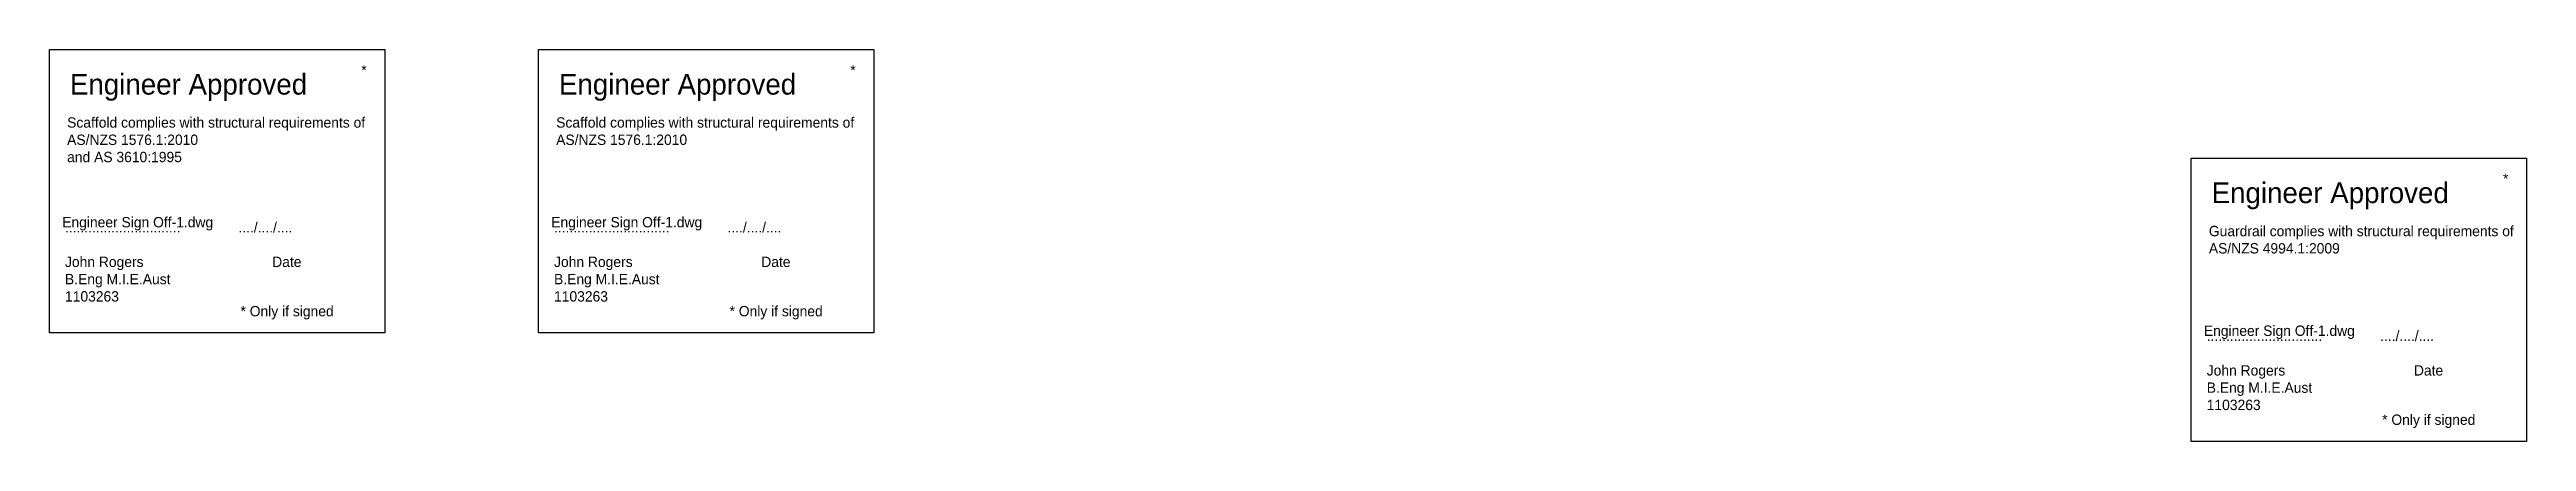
# Model space of a CAD drawing. Header units: millimetres. Extents: x 7252 to 67022, y -5240 to 4223.
import ezdxf

# ---------------------------------------------------------------- set-up
doc = ezdxf.new("R2010")
doc.units = ezdxf.units.MM
doc.layers.get('0').update_dxf_attribs({"linetype": 'CONTINUOUS'})
doc.styles.add('ARCH', font='archd.shx', dxfattribs={"height": 250})

# ---------------------------------------------------------------- blocks, each defined once
blk = doc.blocks.new('Engineer Approval - Scaffold')
blk.add_lwpolyline([(0, 6843), (8090, 6843), (8090, 0), (0, 0)], close=True)
at = {"attachment_point": 1, "style": 'ARCH'}
for s, insert, char_height, width in [('\\pi146.48;Engineer Approved', (345, 6254), 500, 7197.72), ('*', (7523, 6469), 250, 414.85), ('Scaffold complies with structural requirements of AS/NZS 1576.1:2010\\Pand AS 3610:1995', (425, 5206), 250, 8006.15), ('..............................^I^I  ..../..../....^J\\PJohn Rogers^I^I^I^IDate\\PB.Eng M.I.E.Aust^J1103263', (373, 2675), 250, 7965.2), ('* Only if signed', (4608, 651), 250, 3090.66)]:
    blk.add_mtext(s, dxfattribs=dict(at, insert=insert, char_height=char_height, width=width))
at = {"insert": (306, 2799), "char_height": 250, "attachment_point": 1, "style": 'ARCH'}
blk.add_mtext('{\\C254;Engineer Sign Off-1.dwg}', dxfattribs=at)
blk = doc.blocks.new('Engineer Approval - Formwork')
blk.add_lwpolyline([(0, 6843), (8090, 6843), (8090, 0), (0, 0)], close=True)
at = {"attachment_point": 1, "style": 'ARCH'}
for s, insert, char_height, width in [('\\pi146.48;Engineer Approved', (345, 6254), 500, 7197.72), ('*', (7523, 6469), 250, 414.85), ('Scaffold complies with structural requirements of AS/NZS 1576.1:2010', (425, 5206), 250, 8006.15), ('..............................^I^I  ..../..../....^J\\PJohn Rogers^I^I^I^IDate\\PB.Eng M.I.E.Aust^J1103263', (373, 2675), 250, 7965.2), ('* Only if signed', (4608, 651), 250, 3090.66)]:
    blk.add_mtext(s, dxfattribs=dict(at, insert=insert, char_height=char_height, width=width))
at = {"insert": (306, 2799), "char_height": 250, "attachment_point": 1, "style": 'ARCH'}
blk.add_mtext('{\\C254;Engineer Sign Off-1.dwg}', dxfattribs=at)
blk = doc.blocks.new('*U47')
blk.add_lwpolyline([(29867, 4223), (37956, 4223), (37956, -2620), (29867, -2620)], close=True)
at = {"attachment_point": 1, "style": 'ARCH'}
for s, insert, char_height, width in [('\\pi146.48;Engineer Approved', (30211, 3634), 500, 7197.72), ('*', (37390, 3849), 250, 414.85), ('Guardrail complies with structural requirements of AS/NZS 4994.1:2009', (30292, 2585), 250, 8006.15), ('..............................^I^I  ..../..../....^J\\PJohn Rogers^I^I^I^IDate\\PB.Eng M.I.E.Aust^J1103263', (30240, 55), 250, 7965.2), ('* Only if signed', (34474, -1969), 250, 3090.66)]:
    blk.add_mtext(s, dxfattribs=dict(at, insert=insert, char_height=char_height, width=width))
at = {"insert": (30172, 179), "char_height": 250, "attachment_point": 1, "style": 'ARCH'}
blk.add_mtext('{\\C254;Engineer Sign Off-1.dwg}', dxfattribs=at)

msp = doc.modelspace()

# ---------------------------------------------------------------- block references
for name, p in [('Engineer Approval - Scaffold', (7252, -2620)), ('Engineer Approval - Formwork', (19053, -2620)), ('*U47', (29066, -2620))]:
    msp.add_blockref(name, p)

doc.saveas('drawing.dxf')
